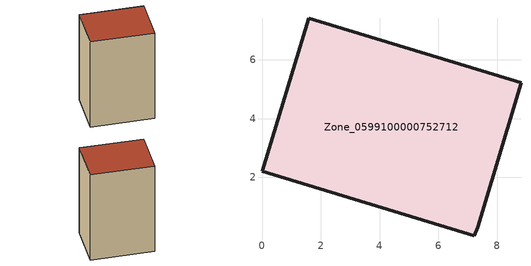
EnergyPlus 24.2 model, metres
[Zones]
Zone_0599100000752712
 floor ground (C_G): 7.34,0.3 7.23,0.01 0,2.21 1.59,7.42 8.81,5.21 z3.63
 wall outside (C_F): 1.59,7.42 0,2.21 7.23,0.01 7.34,0.3 8.81,5.21 1.59,7.42 z3.63:15.6
 roof outside (C_R): 7.34,0.3 8.81,5.21 1.59,7.42 0,2.21 7.23,0.01 z15.6
[BUILDING]
Pand.0599100000752712: North Axis=0; Terrain=City; Loads Convergence Tolerance Value=0.04; Temperature Convergence Tolerance Value=0.4; Solar Distribution=FullExterior; Maximum Number of Warmup Days=25; Minimum Number of Warmup Days=1
[Site:Location]
Rotterdam.The.Hague.AP_ZH_NLD Design_Conditions: Latitude=51.96; Longitude=4.45; Time Zone=1; Elevation=-4.5
[SITE:GROUNDTEMPERATURE:BUILDINGSURFACE]
18, 18, 18, 18, 18, 18, 18, 18, 18, 18, 18, 18
[MATERIAL] Thermal Absorptance=0.9; Solar Absorptance=0.7; Visible Absorptance=0.7
Name | Roughness | Thickness | Conductivity | Density | Specific Heat
G.TI.2006-2014 | MediumSmooth | 0.15 | 0.06 | 540 | 1210
F.TI.2006-2014 | Rough | 0.3 | 0.12 | 1920 | 840
R.TI.2006-2014 | MediumRough | 0.2 | 0.08 | 1500 | 1000
[CONSTRUCTION]
C_G: G.TI.2006-2014
C_F: F.TI.2006-2014
C_R: R.TI.2006-2014
[ZONE]
Zone_0599100000752712: Type=1; Multiplier=1; Ceiling Height=Autocalculate; Volume=Autocalculate; Floor Area=autocalculate; Part of Total Floor Area=Yes
[ZONEINFILTRATION:DESIGNFLOWRATE]
Infil_Zone_0599100000752712: Zone or ZoneList or Space or SpaceList=Zone_0599100000752712; Schedule=AlwaysOn; Design Flow Rate Calculation Method=Flow/Area; Flow Rate per Floor Area=0.0015; Constant Term Coefficient=1; Temperature Term Coefficient=0; Velocity Term Coefficient=0; Velocity Squared Term Coefficient=0
[HVACTEMPLATE:ZONE:IDEALLOADSAIRSYSTEM]
Zone_0599100000752712: Maximum Heating Supply Air Temperature=50; Minimum Cooling Supply Air Temperature=13; Maximum Heating Supply Air Humidity Ratio=0.0156; Minimum Cooling Supply Air Humidity Ratio=0.0077; Heating Limit=NoLimit; Cooling Limit=NoLimit; Dehumidification Control Type=ConstantSensibleHeatRatio; Cooling Sensible Heat Ratio=0.7; Dehumidification Setpoint=60; Humidification Control Type=None; Humidification Setpoint=30; Outdoor Air Method=None; Outdoor Air Flow Rate per Person=0.00944; Outdoor Air Flow Rate per Zone Floor Area=0; Outdoor Air Flow Rate per Zone=0; Demand Controlled Ventilation Type=None; Outdoor Air Economizer Type=NoEconomizer; Heat Recovery Type=None; Sensible Heat Recovery Effectiveness=0.7; Latent Heat Recovery Effectiveness=0.65
[ZONECONTROL:THERMOSTAT]
ThermostatControl_Zone_0599100000752712: Zone or ZoneList=Zone_0599100000752712; Control Type Schedule=DualSetpointControlType; Control 1=Thermostat_Zone_0599100000752712; Temperature Difference Between Cutout And Setpoint=0
[THERMOSTATSETPOINT:DUALSETPOINT]
Thermostat_Zone_0599100000752712: Heating Setpoint Temperature Schedule=HeatingSetpoint_Zone_0599100000752712; Cooling Setpoint Temperature Schedule=CoolingSetpoint_Zone_0599100000752712
[SCHEDULE:COMPACT]
HeatingSetpoint_Zone_0599100000752712: Through: 12/31, For: AllDays, Until: 24:00, 21
CoolingSetpoint_Zone_0599100000752712: Through: 12/31, For: AllDays, Until: 24:00, 24
DualSetpointControlType: Through: 12/31, For: AllDays, Until: 24:00, 4
AlwaysOn: Through: 12/31, For: AllDays, Until: 24:00, 1
